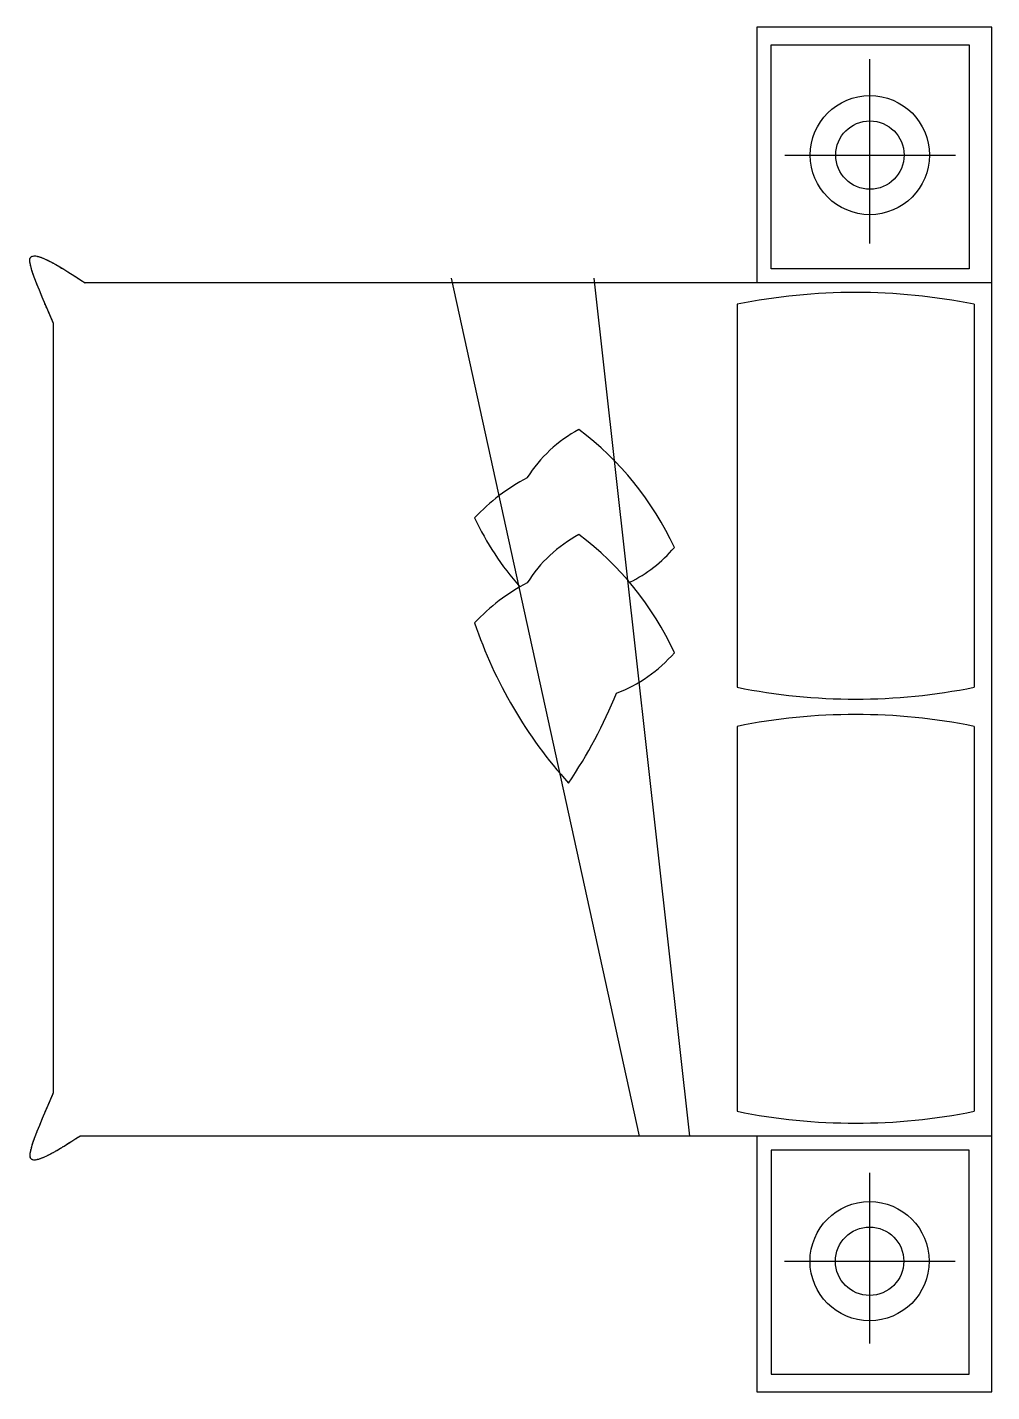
# Model space of a CAD drawing. Header units: millimetres. Extents: x -2261 to 0, y -600 to 2600.
import ezdxf

# ---------------------------------------------------------------- set-up
doc = ezdxf.new("R2010")
doc.units = ezdxf.units.MM
doc.header["$LTSCALE"] = 10
doc.header["$MEASUREMENT"] = 0
doc.linetypes.add('DASHED', pattern=[0.75, 0.5, -0.25])
doc.layers.get('0').update_dxf_attribs({"color": 1, "linetype": 'CONTINUOUS'})
doc.layers.add('FURN-M(活动家具-实体)', color=1, linetype='CONTINUOUS')
doc.layers.add('FURN_3_家具辅助线', color=1, linetype='DASHED')

msp = doc.modelspace()

# ---------------------------------------------------------------- wipeouts: each hides what was drawn before it
msp.add_wipeout([(-2137.7, 0), (0, 0), (0, 2000), (-2125.6, 2000), (-2144.3, 2012.1), (-2164.1, 2024.8), (-2181, 2035.2), (-2195, 2043.5), (-2208.8, 2051), (-2222, 2057.3), (-2233, 2061.5), (-2239.2, 2063), (-2243.9, 2063.5), (-2247.2, 2063.4), (-2249.4, 2062.8), (-2251.5, 2061.8), (-2253.2, 2060.3), (-2254.1, 2058.8), (-2254.8, 2056.8), (-2255.1, 2054.3), (-2255.1, 2051.1), (-2254.9, 2049), (-2254.1, 2043.8), (-2253.1, 2039.5), (-2251.5, 2033.7), (-2246.1, 2017.3), (-2242.6, 2007.6), (-2235.2, 1988.8), (-2229.9, 1976), (-2220.5, 1953.4), (-2214.3, 1939.2), (-2206.5, 1921.3), (-2202.1, 1911.1), (-2200.1, 1906.6), (-2200.1, 101.3), (-2217.8, 60.5), (-2232.1, 26.7), (-2240.1, 6.7), (-2247.3, -12.9), (-2254.1, -36.1), (-2255.2, -44.5), (-2254.3, -50.5), (-2254.3, -50.5), (-2251.4, -54), (-2251.4, -54), (-2244.9, -55.7), (-2241.7, -55.5), (-2234.8, -54.1), (-2226.5, -51.3), (-2219, -48.1), (-2214.2, -45.8), (-2207.9, -42.6), (-2196.4, -36.4), (-2185.1, -29.8), (-2172.3, -22), (-2165.3, -17.7), (-2158.7, -13.5), (-2151.6, -9), (-2144, -4.1), (-2141.1, -2.2)])

# ---------------------------------------------------------------- next in the draw order: linework, layer by layer
at = {"layer": 'FURN-M(活动家具-实体)', "color": 8}
for p, q in [((-597, 1950), (-597, 1052.2)), ((-41.4, 1950), (-41.4, 1052.2)), ((-597, 960.5), (-597, 57.9)), ((-41.4, 960.5), (-41.4, 57.9))]:
    msp.add_line(p, q, dxfattribs=at)
for points in [[(-826.1, 0), (-1266.9, 2011.1)], [(-707.7, 0), (-932.2, 2011.1)]]:
    msp.add_lwpolyline(points, dxfattribs=at)
at = {"layer": 'FURN-M(活动家具-实体)'}
msp.add_lwpolyline([(-2200.1, 1906.6), (-2200.1, 101.3)], dxfattribs=at)
at = {"layer": 'FURN-M(活动家具-实体)', "color": 8}
for centre, radius, start, end in [((-319.2, 575), 1402.8, 78.5788, 101.4212), ((-810, 1366.2), 330.6, 118.5581, 147.5537), ((-1402.5, 1076.2), 725, 24.7327, 53.178), ((-874.4, 1135.1), 461.3, 117.7155, 137.0925), ((-599.9, 1735.6), 676.1, 205.064, 221.4985), ((-810, 1119.8), 330.6, 118.5581, 147.5537), ((-1402.5, 829.9), 725, 24.7327, 53.178), ((-994.9, 1594.9), 330.6, 296.1698, 319.3526), ((-874.4, 888.8), 461.3, 117.7155, 137.0925), ((-193.5, 1548.2), 1075.8, 198.7207, 222.0527), ((-994.9, 1348.5), 330.6, 290.357, 319.3526), ((-1891.3, 1441.9), 1088.9, 325.6585, 338.262), ((-319.2, 2427.2), 1402.8, 258.5788, 281.4212), ((-319.2, -414.5), 1402.8, 78.5788, 101.4212), ((-319.2, 1432.9), 1402.8, 258.5788, 281.4212)]:
    msp.add_arc(centre, radius, start, end, dxfattribs=at)
at = {"layer": 'FURN-M(活动家具-实体)'}
msp.add_open_spline([(-2200.1, 1906.6), (-2255.5, 2032.2), (-2270, 2093.9), (-2180.4, 2035.7), (-2125.6, 2000)], degree=3, knots=[67.557758, 67.557758, 67.557758, 67.557758, 147.43958, 273.462443, 273.462443, 273.462443, 273.462443], dxfattribs=at)
at = {"layer": 'FURN-M(活动家具-实体)', "color": 1}
msp.add_open_spline([(-2200.1, 101.3), (-2255.5, -24.4), (-2269.4, -83.3), (-2188.3, -32.8), (-2137.7, 0)], degree=3, knots=[67.557758, 67.557758, 67.557758, 67.557758, 147.43958, 264.177197, 264.177197, 264.177197, 264.177197], dxfattribs=at)
at = {"layer": 'FURN_3_家具辅助线'}
msp.add_lwpolyline([(-2200.1, 1906.6), (-2200.1, 101.3)], dxfattribs=at)
for points, knots in [([(-2200.1, 1906.6), (-2255.5, 2032.2), (-2270, 2093.9), (-2180.4, 2035.7), (-2125.6, 2000)], [67.557758, 67.557758, 67.557758, 67.557758, 147.43958, 273.462443, 273.462443, 273.462443, 273.462443]), ([(-2200.1, 101.3), (-2255.5, -24.4), (-2269.4, -83.3), (-2188.3, -32.8), (-2137.7, 0)], [67.557758, 67.557758, 67.557758, 67.557758, 147.43958, 264.177197, 264.177197, 264.177197, 264.177197])]:
    msp.add_open_spline(points, degree=3, knots=knots, dxfattribs=at)

# ---------------------------------------------------------------- next in the draw order: wipeouts: each hides what was drawn before it
for points in [[(-550.3, 2599.5), (0, 2599.5), (0, 2000), (-550.3, 2000)], [(-550.3, -599.5), (0, -599.5), (0, 0), (-550.3, 0)]]:
    msp.add_wipeout(points)

# ---------------------------------------------------------------- next in the draw order: linework, layer by layer
at = {"layer": 'FURN-M(活动家具-实体)', "color": 250}
for p, q in [((-285.6, 2092.5), (-285.6, 2524.9)), ((-485, 2299.9), (-84.8, 2299.9)), ((-286.3, -86.1), (-286.3, -486.4)), ((-485.8, -293.6), (-85.5, -293.6))]:
    msp.add_line(p, q, dxfattribs=at)
at = {"layer": 'FURN-M(活动家具-实体)'}
for p, q in [((0, 2000), (-2125.6, 2000)), ((0, 0), (0, 2000)), ((0, 0), (-2137.7, 0))]:
    msp.add_line(p, q, dxfattribs=at)
for points in [[(0, 2000), (0, 2599.5), (-550.3, 2599.5), (-550.3, 2000)], [(-550.3, 0), (-550.3, -599.5), (0, -599.5), (0, 0)]]:
    msp.add_lwpolyline(points, dxfattribs=at)
at = {"layer": 'FURN-M(活动家具-实体)', "color": 250}
for points in [[(-517, 2558.3), (-52.5, 2558.3), (-52.5, 2033.3), (-517, 2033.3)], [(-517, -558.3), (-52.5, -558.3), (-52.5, -33.3), (-517, -33.3)]]:
    msp.add_lwpolyline(points, close=True, dxfattribs=at)
at = {"layer": 'FURN-M(活动家具-实体)', "color": 8}
for centre in [(-285.6, 2299.9), (-286.3, -293.6)]:
    msp.add_circle(centre, 139.7, dxfattribs=at)
at = {"layer": 'FURN-M(活动家具-实体)', "color": 250}
for centre in [(-285.6, 2299.9), (-286.3, -293.6)]:
    msp.add_circle(centre, 80.2, dxfattribs=at)
at = {"layer": 'FURN_3_家具辅助线'}
for p, q in [((0, 2000), (-2125.6, 2000)), ((0, 0), (0, 2000)), ((0, 0), (-2137.7, 0))]:
    msp.add_line(p, q, dxfattribs=at)
for points in [[(0, 2000), (0, 2599.5), (-550.3, 2599.5), (-550.3, 2000)], [(-550.3, 0), (-550.3, -599.5), (0, -599.5), (0, 0)]]:
    msp.add_lwpolyline(points, dxfattribs=at)

doc.saveas('drawing.dxf')
